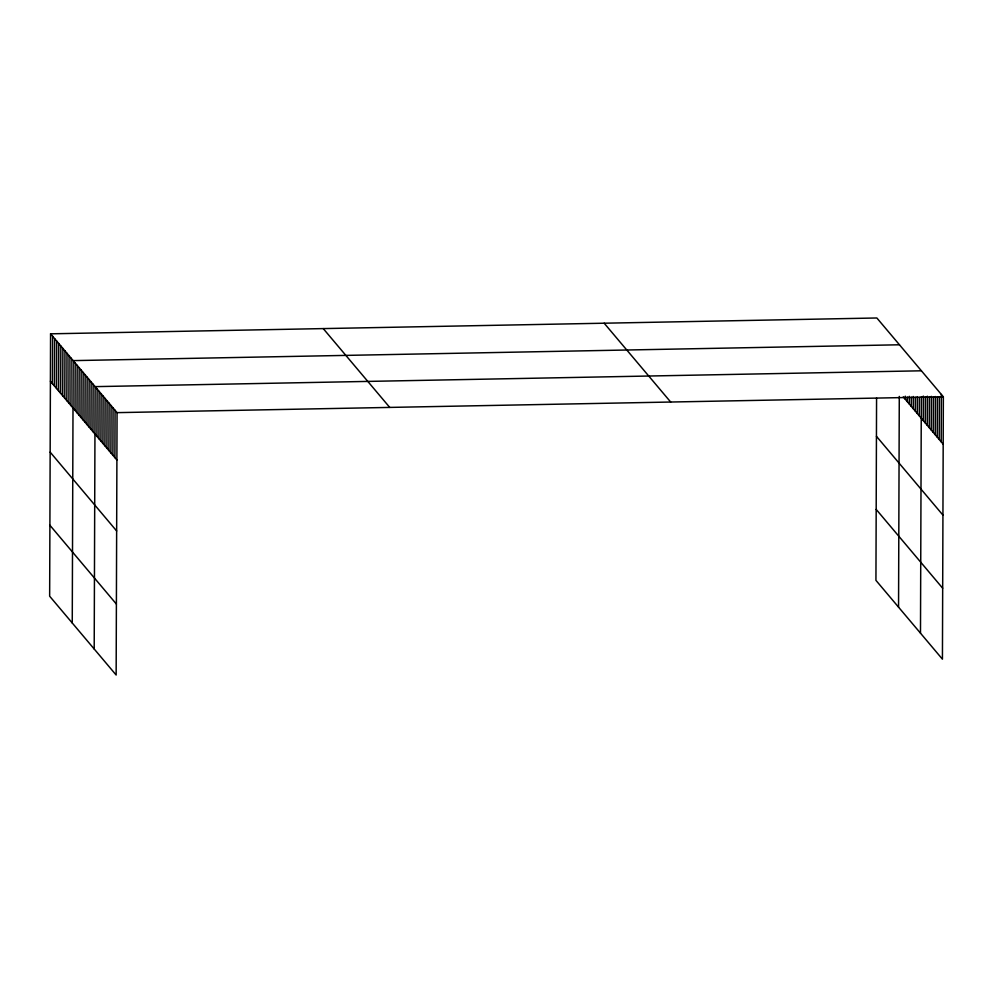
<?xml version="1.0" encoding="UTF-8"?>
<svg xmlns="http://www.w3.org/2000/svg" width="993" height="993" viewBox="0 0 993 993"><rect width="100%" height="100%" fill="white"/><g stroke="black" fill="none" stroke-linecap="round" stroke-linejoin="round"><path stroke-width="1.49" d="M50.569 333.822L49.65 596.197L116.144 675.017L117.062 412.641L50.569 333.822L876.856 317.983L943.35 396.803L942.431 659.178L875.938 580.359L876.571 397.994M52.455 383.633L52.617 336.255M54.516 386.066L54.677 338.7M56.564 388.499L56.738 341.133M58.624 390.932L58.786 343.566M60.672 393.377L60.846 346.011M62.733 395.81L62.894 348.444M64.793 398.243L64.955 350.877M66.841 400.688L67.003 353.309M68.902 403.121L69.063 355.755M70.95 405.554L71.124 358.188M72.253 622.996L73.172 360.62L899.459 344.782M75.009 410.357L75.17 362.991M76.995 412.716L77.169 365.35M78.993 415.086L79.155 367.72M80.992 417.445L81.153 370.079M82.978 419.816L83.151 372.449M84.976 422.174L85.137 374.808M86.974 424.545L87.136 377.179M88.973 426.903L89.134 379.537M90.959 429.274L91.133 381.908M92.957 431.632L93.119 384.266M94.198 649L95.117 386.637L921.405 370.799M96.942 436.361L97.115 388.995M98.94 438.732L99.101 391.366M100.938 441.091L101.1 393.724M102.937 443.461L103.098 396.095M104.923 445.82L105.097 398.454M106.921 448.191L107.083 400.824M108.92 450.549L109.081 403.183M110.906 452.92L111.079 405.554M112.904 455.278L113.065 407.912M114.903 457.649L115.064 410.283M898.553 607.157L899.286 396.406M905.281 399.248L905.293 396.182M907.279 401.606L907.292 397.026M909.278 403.977L909.303 396.331M911.264 406.336L911.301 397.175M913.262 408.706L913.299 396.48M915.261 411.065L915.31 397.312M917.247 413.436L917.309 396.629M919.245 415.794L919.307 397.461M920.486 633.162L921.318 396.766M923.242 420.523L923.316 396.083M925.228 422.894L925.327 396.915M927.226 425.252L927.325 396.219M929.225 427.623L929.324 397.063M931.211 429.981L931.335 396.368M933.209 432.352L933.333 397.2M935.207 434.711L935.344 396.517M937.206 437.081L937.342 397.349M939.192 439.44L939.341 396.654M941.19 441.811L941.352 394.444M117.062 412.641L943.35 396.803M903.282 396.877L943.189 444.169M876.447 436.299L942.94 515.119M876.186 509.409L942.68 588.228M604.178 323.209L670.672 402.028M323.246 328.596L389.74 407.415M50.395 381.188L116.889 460.007M50.159 452.138L116.653 530.97M49.898 525.247L116.392 604.067"/></g></svg>
